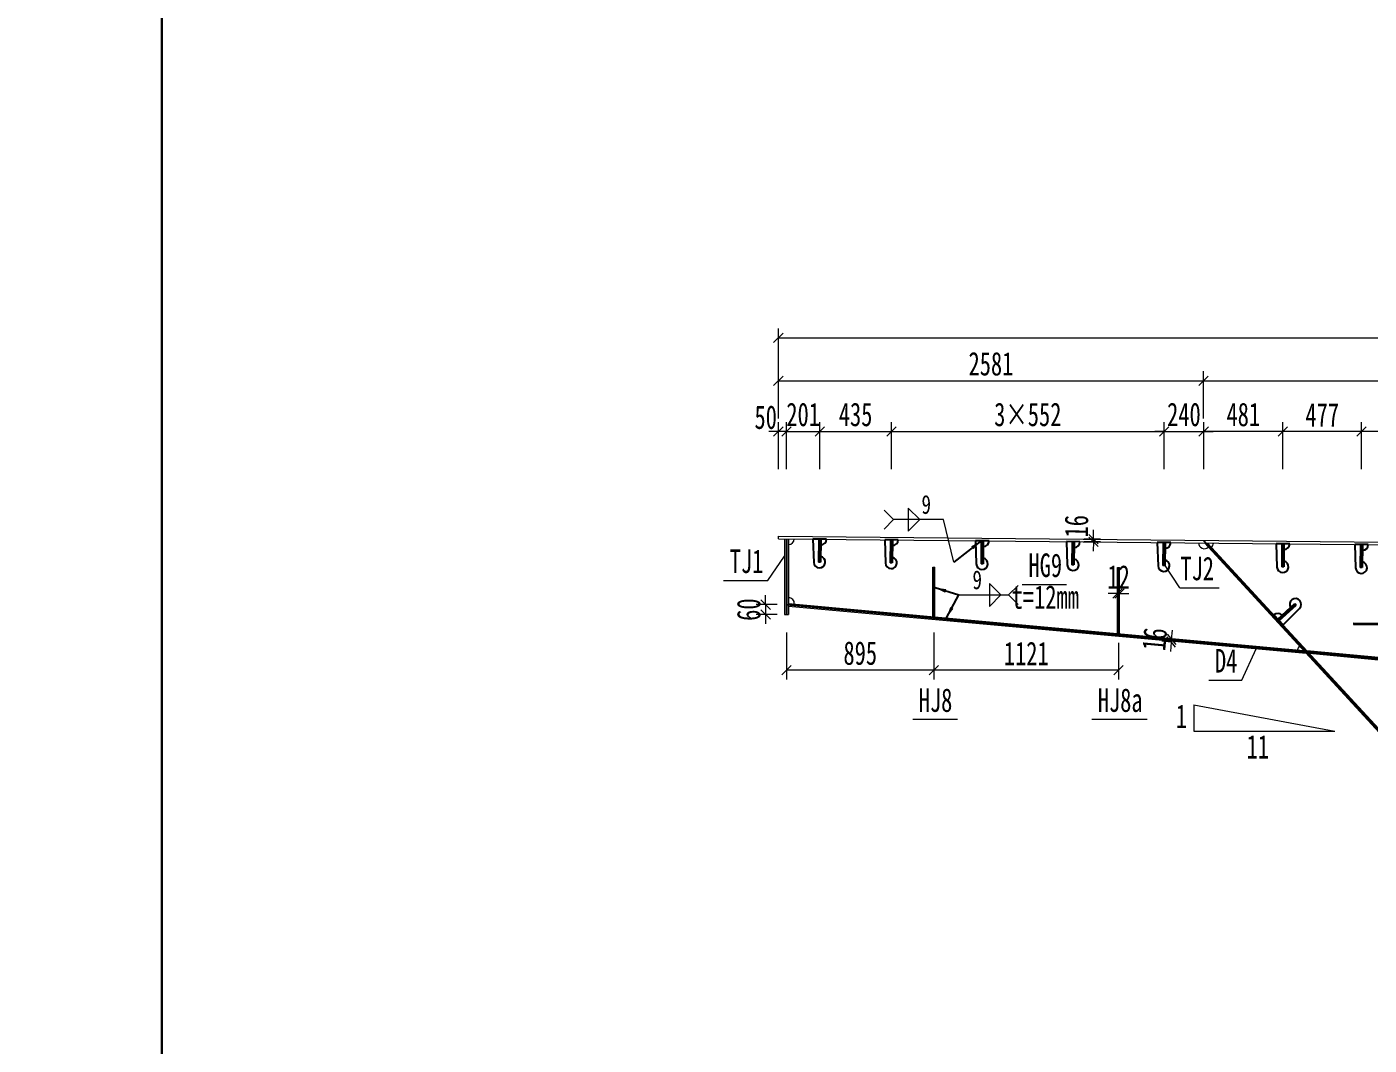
# Model space of a CAD drawing. Header units: millimetres. Extents: x -89049 to 410567, y -307459 to -100425.
# Drawn here: x 123748 to 131896, y -125418 to -119236 of the extents above; entities that cross this region are included whole.
import ezdxf
from ezdxf.enums import TextEntityAlignment as Align

# ---------------------------------------------------------------- set-up
doc = ezdxf.new("R2010")
doc.units = ezdxf.units.MM
doc.layers.get('Defpoints').update_dxf_attribs({"color": 8})
for name, color, linetype, lineweight in [('Dim', 4, 'Continuous', 15), ('文字', 7, 'Continuous', 15), ('细实线', 4, 'Continuous', 15), ('钢板粗线', 1, 'Continuous', 25), ('钢板细线', 6, 'Continuous', 15)]:
    doc.layers.add(name, color=color, linetype=linetype, lineweight=lineweight)
doc.layers.add('Text', color=4, linetype='Continuous')
doc.styles.add('111', font='', dxfattribs={"width": 0.7})
doc.styles.add('BM_Dim', font='', dxfattribs={"width": 0.85})
doc.styles.add('SMEDI', font='', dxfattribs={"width": 0.75})
doc.styles.get("Standard").update_dxf_attribs({"font": ''})
doc.styles.get('111').set_extended_font_data('仿宋_GB2312')
doc.styles.get('BM_Dim').set_extended_font_data('仿宋_GB2312')
doc.styles.get('SMEDI').set_extended_font_data('仿宋_GB2312')
doc.styles.get('Standard').set_extended_font_data('仿宋_GB2312')
doc.dimstyles.new('200', dxfattribs={"dimscale": 0, "dimtxt": 2.5, "dimasz": 1, "dimexe": 1, "dimexo": 1, "dimgap": 0.6, "dimtad": 1, "dimdec": 0, "dimdsep": 46, "dimtxsty": '111', "dimblk": 'OBLIQUE', "dimcen": 0, "dimclrd": 4, "dimclre": 4, "dimclrt": 4, "dimadec": 1, "dimazin": 2, "dimtfac": 1, "dimtdec": 0, "dimtix": 1, "dimtmove": 2, "dimatfit": 3, "dimfxl": 4, "dimfxlon": 1, "dimtolj": 1, "dimlwd": -1, "dimlwe": -1, "dimarcsym": 0})
doc.dimstyles.new('MSteel_1.0_1.0', dxfattribs={"dimtxt": 3, "dimasz": 1.2, "dimexe": 1, "dimexo": 1, "dimgap": 1, "dimtad": 3, "dimtoh": 1, "dimdec": 0, "dimzin": 0, "dimdsep": 46, "dimtxsty": 'Standard', "dimblk": 'ARCHTICK', "dimcen": 0.09, "dimclrd": 3, "dimclre": 3, "dimadec": 0, "dimazin": 0, "dimtfac": 1, "dimtdec": 4, "dimtofl": 0, "dimtmove": 0, "dimatfit": 3, "dimfxl": 1, "dimtolj": 1, "dimtzin": 0, "dimarcsym": 0})

# ---------------------------------------------------------------- blocks, each defined once
blk = doc.blocks.new('_Oblique')
at = {"color": 0, "linetype": 'ByBlock', "lineweight": -2}
blk.add_line((-0.5, -0.5), (0.5, 0.5), dxfattribs=at)
blk = doc.blocks.new('*D316')
at = {"layer": 'Defpoints', "color": 0, "transparency": 16777216}
for p in [(130891.2, -121384.1), (128309.9, -122336.3), (130891.2, -122353)]:
    blk.add_point(p, dxfattribs=at)
at = {"layer": '细实线', "color": 4, "transparency": 16777216}
for p, q in [((128309.9, -121612.7), (128309.9, -121327)), ((130891.2, -121612.7), (130891.2, -121327)), ((128309.9, -121384.1), (130891.2, -121384.1))]:
    blk.add_line(p, q, dxfattribs=at)
at = {"layer": '细实线', "color": 4, "transparency": 16777216, "xscale": 57.14285714285715, "yscale": 57.14285714285715, "zscale": 57.14285714285715, "rotation": 180}
blk.add_blockref('_Oblique', (128309.9, -121384.1), dxfattribs=at)
at = {"layer": '细实线', "color": 4, "transparency": 16777216, "xscale": 57.14285714285715, "yscale": 57.14285714285715, "zscale": 57.14285714285715}
blk.add_blockref('_Oblique', (130891.2, -121384.1), dxfattribs=at)
at = {"layer": '细实线', "color": 4, "transparency": 16777216, "insert": (129600.5, -121281.9), "char_height": 142.86, "attachment_point": 5, "style": '111'}
blk.add_mtext('\\A1;2581', dxfattribs=at)
blk = doc.blocks.new('*D317')
at = {"layer": 'Defpoints', "color": 0, "transparency": 16777216}
for p in [(140939.3, -121384.1), (130891.2, -122353), (140939.3, -122348.6)]:
    blk.add_point(p, dxfattribs=at)
at = {"layer": '细实线', "color": 4, "transparency": 16777216}
for p, q in [((130891.2, -121612.7), (130891.2, -121327)), ((140939.3, -121612.7), (140939.3, -121327)), ((130891.2, -121384.1), (140939.3, -121384.1))]:
    blk.add_line(p, q, dxfattribs=at)
at = {"layer": '细实线', "color": 4, "transparency": 16777216, "xscale": 57.14285714285715, "yscale": 57.14285714285715, "zscale": 57.14285714285715, "rotation": 180}
blk.add_blockref('_Oblique', (130891.2, -121384.1), dxfattribs=at)
at = {"layer": '细实线', "color": 4, "transparency": 16777216, "xscale": 57.14285714285715, "yscale": 57.14285714285715, "zscale": 57.14285714285715}
blk.add_blockref('_Oblique', (140939.3, -121384.1), dxfattribs=at)
at = {"layer": '细实线', "color": 4, "transparency": 16777216, "insert": (135915.2, -121281.9), "char_height": 142.86, "attachment_point": 5, "style": '111'}
blk.add_mtext('\\A1;10048', dxfattribs=at)
blk = doc.blocks.new('*D318')
at = {"layer": 'Defpoints', "color": 0, "transparency": 16777216}
for p in [(128359.9, -122796.4), (129254.4, -122816.7), (128359.9, -123140.5)]:
    blk.add_point(p, dxfattribs=at)
at = {"layer": '细实线', "color": 4, "transparency": 16777216}
for p, q in [((128359.9, -122911.9), (128359.9, -123197.6)), ((129254.4, -122911.9), (129254.4, -123197.6)), ((129254.4, -123140.5), (128359.9, -123140.5))]:
    blk.add_line(p, q, dxfattribs=at)
at = {"layer": '细实线', "color": 4, "transparency": 16777216, "xscale": 57.14285714285715, "yscale": 57.14285714285715, "zscale": 57.14285714285715, "rotation": 180}
blk.add_blockref('_Oblique', (128359.9, -123140.5), dxfattribs=at)
at = {"layer": '细实线', "color": 4, "transparency": 16777216, "xscale": 57.14285714285715, "yscale": 57.14285714285715, "zscale": 57.14285714285715}
blk.add_blockref('_Oblique', (129254.4, -123140.5), dxfattribs=at)
at = {"layer": '细实线', "color": 4, "transparency": 16777216, "insert": (128807.1, -123038.3), "char_height": 142.86, "attachment_point": 5, "style": '111'}
blk.add_mtext('\\A1;895', dxfattribs=at)
blk = doc.blocks.new('_ArchTick')
at = {"color": 0, "linetype": 'ByBlock', "const_width": 0.15}
blk.add_lwpolyline([(-0.5, -0.5), (0.5, 0.5)], dxfattribs=at)
blk = doc.blocks.new('角焊缝1')
at = {"layer": 'Dim'}
blk.add_line((-3101.17, 370.22), (-3106.48, 370.22), dxfattribs=at)
blk.add_lwpolyline([(-3107.48, 369.22), (-3106.48, 370.22), (-3107.48, 371.22)], dxfattribs=at)
blk.add_lwpolyline([(-3104.91, 371.45), (-3104.91, 368.99), (-3103.68, 370.22)], close=True, dxfattribs=at)
blk = doc.blocks.new('角焊缝2')
at = {"layer": 'Dim'}
blk.add_line((-3138.01, 370.22), (-3132.7, 370.22), dxfattribs=at)
blk.add_lwpolyline([(-3134.75, 371.45), (-3134.75, 368.99), (-3133.52, 370.22)], close=True, dxfattribs=at)
blk.add_lwpolyline([(-3131.7, 369.22), (-3132.7, 370.22), (-3131.7, 371.22)], dxfattribs=at)
blk = doc.blocks.new('*D322')
at = {"layer": 'Defpoints', "color": 0, "transparency": 16777216}
for p in [(129254.4, -122816.7), (130375.3, -122918.8), (129254.4, -123140.5)]:
    blk.add_point(p, dxfattribs=at)
at = {"layer": '细实线', "color": 4, "transparency": 16777216}
for p, q in [((129254.4, -122911.9), (129254.4, -123197.6)), ((130375.3, -122976), (130375.3, -123197.6)), ((130375.3, -123140.5), (129254.4, -123140.5))]:
    blk.add_line(p, q, dxfattribs=at)
at = {"layer": '细实线', "color": 4, "transparency": 16777216, "xscale": 57.14285714285715, "yscale": 57.14285714285715, "zscale": 57.14285714285715, "rotation": 180}
blk.add_blockref('_Oblique', (129254.4, -123140.5), dxfattribs=at)
at = {"layer": '细实线', "color": 4, "transparency": 16777216, "xscale": 57.14285714285715, "yscale": 57.14285714285715, "zscale": 57.14285714285715}
blk.add_blockref('_Oblique', (130375.3, -123140.5), dxfattribs=at)
at = {"layer": '细实线', "color": 4, "transparency": 16777216, "insert": (129814.8, -123039.8), "char_height": 142.86, "attachment_point": 5, "style": '111'}
blk.add_mtext('\\A1;1121', dxfattribs=at)
blk = doc.blocks.new('*D323')
at = {"layer": 'Defpoints', "color": 0, "transparency": 16777216}
for p in [(130369.3, -122709.5), (130381.3, -122675.8), (130381.3, -122709.5)]:
    blk.add_point(p, dxfattribs=at)
at = {"layer": '细实线', "color": 4, "transparency": 16777216}
for p, q in [((130369.3, -122675.8), (130369.3, -122618.7)), ((130381.3, -122675.8), (130381.3, -122618.7)), ((130369.3, -122675.8), (130312.2, -122675.8)), ((130369.3, -122675.8), (130381.3, -122675.8)), ((130381.3, -122675.8), (130438.5, -122675.8))]:
    blk.add_line(p, q, dxfattribs=at)
at = {"layer": '细实线', "color": 4, "transparency": 16777216, "xscale": 57.14285714285715, "yscale": 57.14285714285715, "zscale": 57.14285714285715}
blk.add_blockref('_Oblique', (130369.3, -122675.8), dxfattribs=at)
at = {"layer": '细实线', "color": 4, "transparency": 16777216, "xscale": 57.14285714285715, "yscale": 57.14285714285715, "zscale": 57.14285714285715, "rotation": 180}
blk.add_blockref('_Oblique', (130381.3, -122675.8), dxfattribs=at)
at = {"layer": '细实线', "color": 4, "transparency": 16777216, "insert": (130375.3, -122575.1), "char_height": 142.86, "attachment_point": 5, "style": '111'}
blk.add_mtext('\\A1;12', dxfattribs=at)
blk = doc.blocks.new('*D324')
at = {"layer": 'Defpoints', "color": 0, "transparency": 16777216}
for p in [(128359.9, -122743.3), (128232.7, -122803.6), (128359.9, -122803.6)]:
    blk.add_point(p, dxfattribs=at)
at = {"layer": '细实线', "color": 4, "transparency": 16777216}
for p, q in [((128232.7, -122743.3), (128232.7, -122686.1)), ((128302.7, -122743.3), (128175.6, -122743.3)), ((128232.7, -122743.3), (128232.7, -122803.6)), ((128302.7, -122803.6), (128175.6, -122803.6)), ((128232.7, -122803.6), (128232.7, -122860.8))]:
    blk.add_line(p, q, dxfattribs=at)
at = {"layer": '细实线', "color": 4, "transparency": 16777216, "xscale": 57.14285714285715, "yscale": 57.14285714285715, "zscale": 57.14285714285715}
for p, rotation in [((128232.7, -122743.3), 270), ((128232.7, -122803.6), 90)]:
    blk.add_blockref('_Oblique', p, dxfattribs=dict(at, rotation=rotation))
at = {"layer": '细实线', "color": 4, "transparency": 16777216, "insert": (128130.5, -122773.5), "char_height": 142.86, "attachment_point": 5, "rotation": 90, "style": '111'}
blk.add_mtext('\\A1;60', dxfattribs=at)
blk = doc.blocks.new('12-140加劲 有过焊孔')
at = {"layer": 'Defpoints'}
blk.add_line((0, 0), (0, 140), dxfattribs=at)
at = {"layer": '钢板粗线', "color": 7}
for p, q in [((-6, 0), (-6, 140)), ((-6, 140), (6, 140)), ((6, 0), (6, 140)), ((41, 0), (35, 141.5)), ((-41, 0), (41, 0))]:
    blk.add_line(p, q, dxfattribs=at)
for centre, start, end in [((0, 140), 2.44105, 260.12911), ((-6, 0), 90, 180)]:
    blk.add_arc(centre, 35, start, end, dxfattribs=at)
blk = doc.blocks.new('*D326')
at = {"layer": 'Defpoints', "color": 0, "transparency": 16777216}
for p in [(130891.9, -121691.9), (130651.8, -122370.3), (130891.9, -122351.6)]:
    blk.add_point(p, dxfattribs=at)
at = {"layer": '细实线', "color": 4, "transparency": 16777216}
for p, q in [((130651.8, -121920.5), (130651.8, -121634.7)), ((130891.9, -121920.5), (130891.9, -121634.7)), ((130651.8, -121691.9), (130594.7, -121691.9)), ((130651.8, -121691.9), (130891.9, -121691.9)), ((130891.9, -121691.9), (130949, -121691.9))]:
    blk.add_line(p, q, dxfattribs=at)
at = {"layer": '细实线', "color": 4, "transparency": 16777216, "xscale": 57.14285714285715, "yscale": 57.14285714285715, "zscale": 57.14285714285715}
blk.add_blockref('_Oblique', (130651.8, -121691.9), dxfattribs=at)
at = {"layer": '细实线', "color": 4, "transparency": 16777216, "xscale": 57.14285714285715, "yscale": 57.14285714285715, "zscale": 57.14285714285715, "rotation": 180}
blk.add_blockref('_Oblique', (130891.9, -121691.9), dxfattribs=at)
at = {"layer": '细实线', "color": 4, "transparency": 16777216, "insert": (130771.9, -121589.6), "char_height": 142.86, "attachment_point": 5, "style": '111'}
blk.add_mtext('\\A1;240', dxfattribs=at)
blk = doc.blocks.new('*D327')
at = {"layer": 'Defpoints', "color": 0, "transparency": 16777216}
for p in [(130222.1, -122362.3), (130323.3, -122363.3), (130323.4, -122347.3)]:
    blk.add_point(p, dxfattribs=at)
at = {"layer": '细实线', "color": 4, "transparency": 16777216}
for p, q in [((130222.2, -122346.3), (130222.8, -122289.2)), ((130266.1, -122362.7), (130164.9, -122361.7)), ((130266.3, -122346.7), (130165.1, -122345.7)), ((130222.1, -122362.3), (130221.5, -122419.4)), ((130222.2, -122346.3), (130222.1, -122362.3))]:
    blk.add_line(p, q, dxfattribs=at)
at = {"layer": '细实线', "color": 4, "transparency": 16777216, "xscale": 57.1428571428572, "yscale": 57.1428571428572, "zscale": 57.1428571428572}
for p, rotation in [((130222.1, -122362.3), 89.42629083929008), ((130222.2, -122346.3), 269.4262908392901)]:
    blk.add_blockref('_Oblique', p, dxfattribs=dict(at, rotation=rotation))
at = {"layer": '细实线', "color": 4, "transparency": 16777216, "insert": (130119.9, -122267.4), "char_height": 142.86, "attachment_point": 5, "rotation": 89.42629, "style": '111'}
blk.add_mtext('\\A1;16', dxfattribs=at)
blk = doc.blocks.new('14-160加劲 有过焊孔')
at = {"layer": 'Defpoints'}
blk.add_line((38609.4, 31489.3), (38609.4, 31629.3), dxfattribs=at)
at = {"layer": '钢板粗线', "color": 7}
for p, q in [((38603.4, 31489.3), (38603.4, 31629.3)), ((38603.4, 31629.3), (38615.4, 31629.3)), ((38615.4, 31489.3), (38615.4, 31629.3)), ((38650.4, 31489.3), (38644.3, 31630.8)), ((38568.4, 31489.3), (38650.4, 31489.3))]:
    blk.add_line(p, q, dxfattribs=at)
for centre, start, end in [((38609.4, 31629.3), 2.44105, 260.12911), ((38603.4, 31489.3), 90, 180)]:
    blk.add_arc(centre, 35, start, end, dxfattribs=at)
blk = doc.blocks.new('*D331')
at = {"layer": 'Defpoints', "color": 0, "transparency": 16777216}
for p in [(128309.9, -121691.9), (128309.9, -122330.6), (128359.9, -122349.7)]:
    blk.add_point(p, dxfattribs=at)
at = {"layer": '细实线', "color": 4, "transparency": 16777216}
for p, q in [((128309.9, -121920.5), (128309.9, -121634.7)), ((128359.9, -121920.5), (128359.9, -121634.7)), ((128309.9, -121691.9), (128252.7, -121691.9)), ((128359.9, -121691.9), (128309.9, -121691.9)), ((128359.9, -121691.9), (128417, -121691.9))]:
    blk.add_line(p, q, dxfattribs=at)
at = {"layer": '细实线', "color": 4, "transparency": 16777216, "xscale": 57.14285714285715, "yscale": 57.14285714285715, "zscale": 57.14285714285715}
blk.add_blockref('_Oblique', (128309.9, -121691.9), dxfattribs=at)
at = {"layer": '细实线', "color": 4, "transparency": 16777216, "xscale": 57.14285714285715, "yscale": 57.14285714285715, "zscale": 57.14285714285715, "rotation": 180}
blk.add_blockref('_Oblique', (128359.9, -121691.9), dxfattribs=at)
at = {"layer": '细实线', "color": 4, "transparency": 16777216, "insert": (128233.1, -121606.4), "char_height": 142.86, "attachment_point": 5, "style": '111'}
blk.add_mtext('\\A1;50', dxfattribs=at)
blk = doc.blocks.new('*D332')
at = {"layer": 'Defpoints', "color": 0, "transparency": 16777216}
for p in [(130727.8, -122957.4), (130695.4, -122970.6), (130726.4, -122973.4)]:
    blk.add_point(p, dxfattribs=at)
at = {"layer": '细实线', "color": 4, "transparency": 16777216}
for p, q in [((130696.9, -122954.6), (130639.9, -122949.4)), ((130696.9, -122954.6), (130695.4, -122970.6)), ((130696.9, -122954.6), (130702, -122897.7)), ((130695.4, -122970.6), (130638.5, -122965.4)), ((130695.4, -122970.6), (130690.2, -123027.5))]:
    blk.add_line(p, q, dxfattribs=at)
at = {"layer": '细实线', "color": 4, "transparency": 16777216, "xscale": 57.14285714285715, "yscale": 57.14285714285715, "zscale": 57.14285714285715}
for p, rotation in [((130695.4, -122970.6), 84.79551855728839), ((130696.9, -122954.6), 264.7955185572884)]:
    blk.add_blockref('_Oblique', p, dxfattribs=dict(at, rotation=rotation))
at = {"layer": '细实线', "color": 4, "transparency": 16777216, "insert": (130594.3, -122953.3), "char_height": 142.86, "attachment_point": 5, "rotation": 84.79552, "style": '111'}
blk.add_mtext('\\A1;16', dxfattribs=at)
blk = doc.blocks.new('*D335')
at = {"layer": 'Defpoints', "color": 0, "transparency": 16777216}
for p in [(128561.2, -121691.9), (128359.9, -122349.7), (128561.2, -122345.7)]:
    blk.add_point(p, dxfattribs=at)
at = {"layer": '细实线', "color": 4, "transparency": 16777216}
for p, q in [((128359.9, -121920.5), (128359.9, -121634.7)), ((128561.2, -121920.5), (128561.2, -121634.7)), ((128359.9, -121691.9), (128302.7, -121691.9)), ((128359.9, -121691.9), (128561.2, -121691.9)), ((128561.2, -121691.9), (128618.3, -121691.9))]:
    blk.add_line(p, q, dxfattribs=at)
at = {"layer": '细实线', "color": 4, "transparency": 16777216, "xscale": 57.14285714285715, "yscale": 57.14285714285715, "zscale": 57.14285714285715}
blk.add_blockref('_Oblique', (128359.9, -121691.9), dxfattribs=at)
at = {"layer": '细实线', "color": 4, "transparency": 16777216, "xscale": 57.14285714285715, "yscale": 57.14285714285715, "zscale": 57.14285714285715, "rotation": 180}
blk.add_blockref('_Oblique', (128561.2, -121691.9), dxfattribs=at)
at = {"layer": '细实线', "color": 4, "transparency": 16777216, "insert": (128460.5, -121589.6), "char_height": 142.86, "attachment_point": 5, "style": '111'}
blk.add_mtext('\\A1;201', dxfattribs=at)
blk = doc.blocks.new('*D336')
at = {"layer": 'Defpoints', "color": 0, "transparency": 16777216}
for p in [(140939.3, -121123.3), (128309.9, -122335.4), (140939.3, -122348.6)]:
    blk.add_point(p, dxfattribs=at)
at = {"layer": '细实线', "color": 4, "transparency": 16777216}
for p, q in [((128309.9, -121351.9), (128309.9, -121066.2)), ((140939.3, -121351.9), (140939.3, -121066.2)), ((128309.9, -121123.3), (140939.3, -121123.3))]:
    blk.add_line(p, q, dxfattribs=at)
at = {"layer": '细实线', "color": 4, "transparency": 16777216, "xscale": 57.14285714285715, "yscale": 57.14285714285715, "zscale": 57.14285714285715, "rotation": 180}
blk.add_blockref('_Oblique', (128309.9, -121123.3), dxfattribs=at)
at = {"layer": '细实线', "color": 4, "transparency": 16777216, "xscale": 57.14285714285715, "yscale": 57.14285714285715, "zscale": 57.14285714285715}
blk.add_blockref('_Oblique', (140939.3, -121123.3), dxfattribs=at)
at = {"layer": '细实线', "color": 4, "transparency": 16777216, "insert": (134624.6, -121021.1), "char_height": 142.86, "attachment_point": 5, "style": '111'}
blk.add_mtext('\\A1;12629', dxfattribs=at)
blk = doc.blocks.new('*D348')
at = {"layer": 'Defpoints', "color": 0, "transparency": 16777216}
for p in [(131850.1, -121691.9), (131850.1, -122378.6), (132309.9, -122383.2)]:
    blk.add_point(p, dxfattribs=at)
at = {"layer": '细实线', "color": 4, "transparency": 16777216}
for p, q in [((131850.1, -121920.5), (131850.1, -121634.7)), ((132309.9, -121920.5), (132309.9, -121634.7)), ((132309.9, -121691.9), (131850.1, -121691.9))]:
    blk.add_line(p, q, dxfattribs=at)
at = {"layer": '细实线', "color": 4, "transparency": 16777216, "xscale": 57.14285714285715, "yscale": 57.14285714285715, "zscale": 57.14285714285715, "rotation": 180}
blk.add_blockref('_Oblique', (131850.1, -121691.9), dxfattribs=at)
at = {"layer": '细实线', "color": 4, "transparency": 16777216, "xscale": 57.14285714285715, "yscale": 57.14285714285715, "zscale": 57.14285714285715}
blk.add_blockref('_Oblique', (132309.9, -121691.9), dxfattribs=at)
at = {"layer": '细实线', "color": 4, "transparency": 16777216, "insert": (132080, -121589.6), "char_height": 142.86, "attachment_point": 5, "style": '111'}
blk.add_mtext('\\A1;460', dxfattribs=at)
blk = doc.blocks.new('*D349')
at = {"layer": 'Defpoints', "color": 0, "transparency": 16777216}
for p in [(131373, -121691.9), (131373, -122373.8), (131850.1, -122378.6)]:
    blk.add_point(p, dxfattribs=at)
at = {"layer": '细实线', "color": 4, "transparency": 16777216}
for p, q in [((131373, -121920.5), (131373, -121634.7)), ((131850.1, -121920.5), (131850.1, -121634.7)), ((131850.1, -121691.9), (131373, -121691.9))]:
    blk.add_line(p, q, dxfattribs=at)
at = {"layer": '细实线', "color": 4, "transparency": 16777216, "xscale": 57.14285714285715, "yscale": 57.14285714285715, "zscale": 57.14285714285715, "rotation": 180}
blk.add_blockref('_Oblique', (131373, -121691.9), dxfattribs=at)
at = {"layer": '细实线', "color": 4, "transparency": 16777216, "xscale": 57.14285714285715, "yscale": 57.14285714285715, "zscale": 57.14285714285715}
blk.add_blockref('_Oblique', (131850.1, -121691.9), dxfattribs=at)
at = {"layer": '细实线', "color": 4, "transparency": 16777216, "insert": (131611.6, -121591.2), "char_height": 142.86, "attachment_point": 5, "style": '111'}
blk.add_mtext('\\A1;477', dxfattribs=at)
blk = doc.blocks.new('*D354')
at = {"layer": 'Defpoints', "color": 0, "transparency": 16777216}
for p in [(128996.6, -121691.9), (128561.2, -122345.7), (128996.6, -122350)]:
    blk.add_point(p, dxfattribs=at)
at = {"layer": '细实线', "color": 4, "transparency": 16777216}
for p, q in [((128561.2, -121920.5), (128561.2, -121634.7)), ((128996.6, -121920.5), (128996.6, -121634.7)), ((128561.2, -121691.9), (128996.6, -121691.9))]:
    blk.add_line(p, q, dxfattribs=at)
at = {"layer": '细实线', "color": 4, "transparency": 16777216, "xscale": 57.14285714285715, "yscale": 57.14285714285715, "zscale": 57.14285714285715, "rotation": 180}
blk.add_blockref('_Oblique', (128561.2, -121691.9), dxfattribs=at)
at = {"layer": '细实线', "color": 4, "transparency": 16777216, "xscale": 57.14285714285715, "yscale": 57.14285714285715, "zscale": 57.14285714285715}
blk.add_blockref('_Oblique', (128996.6, -121691.9), dxfattribs=at)
at = {"layer": '细实线', "color": 4, "transparency": 16777216, "insert": (128778.9, -121589.6), "char_height": 142.86, "attachment_point": 5, "style": '111'}
blk.add_mtext('\\A1;435', dxfattribs=at)
blk = doc.blocks.new('*D357')
at = {"layer": 'Defpoints', "color": 0, "transparency": 16777216}
for p in [(130891.9, -121691.9), (130891.9, -122353), (131373, -122373.8)]:
    blk.add_point(p, dxfattribs=at)
at = {"layer": '细实线', "color": 4, "transparency": 16777216}
for p, q in [((130891.9, -121920.5), (130891.9, -121634.7)), ((131373, -121920.5), (131373, -121634.7)), ((131373, -121691.9), (130891.9, -121691.9))]:
    blk.add_line(p, q, dxfattribs=at)
at = {"layer": '细实线', "color": 4, "transparency": 16777216, "xscale": 57.14285714285715, "yscale": 57.14285714285715, "zscale": 57.14285714285715, "rotation": 180}
blk.add_blockref('_Oblique', (130891.9, -121691.9), dxfattribs=at)
at = {"layer": '细实线', "color": 4, "transparency": 16777216, "xscale": 57.14285714285715, "yscale": 57.14285714285715, "zscale": 57.14285714285715}
blk.add_blockref('_Oblique', (131373, -121691.9), dxfattribs=at)
at = {"layer": '细实线', "color": 4, "transparency": 16777216, "insert": (131132.4, -121589.6), "char_height": 142.86, "attachment_point": 5, "style": '111'}
blk.add_mtext('\\A1;481', dxfattribs=at)
blk = doc.blocks.new('*D434')
at = {"layer": 'Defpoints', "color": 0, "transparency": 16777216}
for p in [(130651.8, -121691.9), (128996.6, -122350), (130651.8, -122351.6)]:
    blk.add_point(p, dxfattribs=at)
at = {"layer": '细实线', "color": 4, "transparency": 16777216}
for p, q in [((128996.6, -121920.5), (128996.6, -121634.7)), ((130651.8, -121920.5), (130651.8, -121634.7)), ((128996.6, -121691.9), (130651.8, -121691.9))]:
    blk.add_line(p, q, dxfattribs=at)
at = {"layer": '细实线', "color": 4, "transparency": 16777216, "xscale": 57.14285714285715, "yscale": 57.14285714285715, "zscale": 57.14285714285715, "rotation": 180}
blk.add_blockref('_Oblique', (128996.6, -121691.9), dxfattribs=at)
at = {"layer": '细实线', "color": 4, "transparency": 16777216, "xscale": 57.14285714285715, "yscale": 57.14285714285715, "zscale": 57.14285714285715}
blk.add_blockref('_Oblique', (130651.8, -121691.9), dxfattribs=at)
at = {"layer": '细实线', "color": 4, "transparency": 16777216, "insert": (129824.2, -121589.6), "char_height": 142.86, "attachment_point": 5, "style": '111'}
blk.add_mtext('\\A1;3×552', dxfattribs=at)
blk = doc.blocks.new('*D560')
at = {"layer": 'Defpoints', "color": 0, "transparency": 16777216}
for p in [(130901.3, -122374.3), (132798.2, -124578.2), (132916.5, -124606.1), (132957, -124606.1), (140029.9, -124606.1)]:
    blk.add_point(p, dxfattribs=at)
at = {"layer": '细实线', "color": 4, "transparency": 16777216}
blk.add_line((132859.4, -124606.1), (132738.7, -124606.1), dxfattribs=at)
blk.add_arc((132957, -124606.1), 161.2, 132.64892, 180, dxfattribs=at)
at = {"layer": '细实线', "color": 4, "transparency": 16777216, "xscale": 57.14285714285715, "yscale": 57.14285714285715, "zscale": 57.14285714285715}
for p, rotation in [((132847.8, -124487.5), 42.64891912976098), ((132795.8, -124606.1), 270)]:
    blk.add_blockref('_Oblique', p, dxfattribs=dict(at, rotation=rotation))
at = {"layer": '细实线', "color": 4, "transparency": 16777216, "insert": (132658.3, -124508.2), "char_height": 142.857, "attachment_point": 5, "rotation": 71.85434, "style": '111'}
blk.add_mtext('\\A1;47.4%%d', dxfattribs=at)

msp = doc.modelspace()

# ---------------------------------------------------------------- linework, layer by layer
at = {"layer": 'Defpoints'}
for p, q in [((128359.9, -122343.6), (128359.9, -122803.6)), ((130891.2, -122353), (132966.5, -124606.1)), ((129254.4, -122816.7), (129254.4, -122516.7)), ((130375.3, -122918.8), (130375.3, -122518.8)), ((128359.9, -122743.3), (131525.8, -123031.6)), ((131973.8, -123074.5), (131525.8, -123031.6))]:
    msp.add_line(p, q, dxfattribs=at)
for points in [[(86066.6, -113054.1), (124566.6, -113054.1), (124566.6, -138634.1), (86066.6, -138634.1)], [(124566.6, -113054.1), (146566.6, -113054.1), (146566.6, -127671.3), (124566.6, -127671.3)]]:
    msp.add_lwpolyline(points, close=True, dxfattribs=at)
at = {"layer": 'Defpoints', "color": 8}
msp.add_lwpolyline([(131801.2, -122858.1), (134776.1, -122887.9)], dxfattribs=at)
at = {"layer": '细实线', "color": 8}
msp.add_line((129375.2, -122486.3), (129312.2, -122227.2), dxfattribs=at)
at = {"layer": '细实线'}
for p, q in [((128245.7, -122597.3), (128347.9, -122450)), ((130747.5, -122641.1), (130649.9, -122494.3)), ((127977, -122597.3), (128245.7, -122597.3)), ((129790.8, -122621.5), (130059.6, -122621.5)), ((130747.5, -122641.1), (130985.4, -122641.1)), ((131122.9, -123201.4), (131209.6, -123010.9)), ((130923.3, -123201.4), (131122.9, -123201.4)), ((130831.8, -123351), (131687.3, -123511)), ((130831.8, -123351), (130831.8, -123511)), ((129125.7, -123437.8), (129396.6, -123437.8)), ((130212.1, -123437.8), (130548.9, -123437.8)), ((130831.8, -123511), (131687.3, -123511))]:
    msp.add_line(p, q, dxfattribs=at)
at = {"layer": '钢板细线'}
for p, q in [((128309.9, -122343.1), (128309.9, -122327.1)), ((128347.9, -122343.5), (128347.9, -122803.6)), ((128371.9, -122343.8), (128371.9, -122803.6)), ((130896.4, -122369), (132957, -124606.1)), ((130915.7, -122369.2), (132976, -124606.1)), ((129248.4, -122816.2), (129248.4, -122516.7)), ((129248.4, -122516.7), (129260.4, -122516.7)), ((129260.4, -122817.3), (129260.4, -122516.7)), ((130369.3, -122918.3), (130369.3, -122518.8)), ((130369.3, -122518.8), (130381.3, -122518.8)), ((130381.3, -122919.4), (130381.3, -122518.8)), ((128371.9, -122736.3), (131497, -123021)), ((128371.9, -122752.4), (131513.1, -123038.5)), ((128347.9, -122803.6), (128371.9, -122803.6)), ((131801.3, -122853.1), (131801.2, -122863.1))]:
    msp.add_line(p, q, dxfattribs=at)
at = {"layer": '钢板细线', "color": 7}
for p, q in [((131974.5, -123066.6), (131517.7, -123022.8)), ((131973, -123082.5), (131533.9, -123040.5))]:
    msp.add_line(p, q, dxfattribs=at)
at = {"layer": '钢板细线'}
for points in [[(128309.9, -122327.1), (136739.3, -122411.6), (141577.4, -122339)], [(128309.9, -122343.1), (136739.4, -122427.6), (141577.4, -122355)], [(131801.2, -122863.1), (134776, -122892.9)], [(131801.3, -122853.1), (134776.1, -122882.9)]]:
    msp.add_lwpolyline(points, dxfattribs=at)
for centre, start, end in [((128371.9, -122343.8), 270, 359.42629), ((130896.4, -122369), 179.42629, 312.30941), ((130915.7, -122369.2), 312.30941, 359.42629), ((128371.9, -122736.3), 354.79552, 90), ((131497, -123021), 132.64892, 174.83592)]:
    msp.add_arc(centre, 35, start, end, dxfattribs=at)

# ---------------------------------------------------------------- block references
at = {"layer": '细实线', "color": 8, "xscale": 57.1428571428572, "yscale": 57.1428571428572, "zscale": 57.1428571428572}
for name, p in [('角焊缝1', (306522.2, -143382.8)), ('角焊缝2', (308719.4, -143840.2))]:
    msp.add_blockref(name, p, dxfattribs=at)
at = {"layer": '细实线', "rotation": 179.4262908401}
for p in [(128561.2, -122345.7), (128996.6, -122350), (129548.1, -122355.5), (130099.7, -122361.1), (130651.2, -122366.6), (131373, -122373.8), (131850.1, -122378.6)]:
    msp.add_blockref('12-140加劲 有过焊孔', p, dxfattribs=at)
at = {"layer": '钢板细线', "rotation": 312.6489191297556}
msp.add_blockref('14-160加劲 有过焊孔', (82026.7, -115772.3), dxfattribs=at)

# ---------------------------------------------------------------- texts
at = {"layer": 'Text', "style": 'SMEDI', "width": 0.75}
for p in [(129178.6, -122135.2), (129488.1, -122592.6)]:
    msp.add_text('9', height=114.3, dxfattribs=at).set_placement(p, align=Align.MIDDLE_LEFT)
at = {"layer": '文字', "style": 'BM_Dim', "width": 0.7}
for s, height, p in [('TJ1', 142.86, (128116.5, -122594.2)), ('HG9', 142.86, (129930.3, -122618.5)), ('TJ2', 142.86, (130852.4, -122638.1)), ('t=12mm', 142.86, (129930.3, -122811.4)), ('D4', 142.86, (131028.2, -123198.3)), ('HJ8', 142.86, (129264.1, -123437.2)), ('HJ8a', 142.86, (130385.1, -123437.2)), ('1', 142.9, (130756.8, -123535)), ('11', 142.86, (131220.4, -123720.3))]:
    msp.add_text(s, height=height, dxfattribs=at).set_placement(p, align=Align.BOTTOM_CENTER)

# ---------------------------------------------------------------- dimensions: what is measured, and where the dimension line sits
at = {"layer": '细实线'}
for base, p1, p2, override, picture, middle in [((140939.3, -121123.3), (128309.9, -122335.4), (140939.3, -122348.6), {"dimscale": 57.142857, "dimtxsty": '111', "dimblk": 'Oblique'}, '*D336', (134624.6, -121021.1)), ((130891.2, -121384.1), (128309.9, -122336.3), (130891.2, -122353), {"dimscale": 57.142857, "dimtxsty": '111', "dimblk": 'Oblique'}, '*D316', (129600.5, -121281.9)), ((140939.3, -121384.1), (130891.2, -122353), (140939.3, -122348.6), {"dimscale": 57.142857, "dimtxsty": '111', "dimblk": 'Oblique'}, '*D317', (135915.2, -121281.9)), ((128561.2, -121691.9), (128359.9, -122349.7), (128561.2, -122345.7), {"dimscale": 57.142857, "dimblk": 'Oblique'}, '*D335', (128460.5, -121589.6)), ((128996.6, -121691.9), (128561.2, -122345.7), (128996.6, -122350), {"dimscale": 57.142857, "dimblk": 'Oblique'}, '*D354', (128778.9, -121589.6)), ((130891.9, -121691.9), (130651.8, -122370.3), (130891.9, -122351.6), {"dimscale": 57.142857, "dimblk": 'Oblique'}, '*D326', (130771.9, -121589.6)), ((130891.9, -121691.9), (131373, -122373.8), (130891.9, -122353), {"dimscale": 57.142857, "dimblk": 'Oblique'}, '*D357', (131132.4, -121589.6)), ((131373, -121691.9), (131850.1, -122378.6), (131373, -122373.8), {"dimscale": 57.142857, "dimblk": 'Oblique'}, '*D349', (131611.6, -121591.2)), ((131850.1, -121691.9), (132309.9, -122383.2), (131850.1, -122378.6), {"dimscale": 57.142857, "dimblk": 'Oblique'}, '*D348', (132080, -121589.6)), ((128359.8638, -123140.4996), (129254.3749, -122816.7122), (128359.8638, -122796.4342), {"dimscale": 57.142857, "dimblk": 'Oblique'}, '*D318', (128807.1194, -123038.2602)), ((129254.4, -123140.5), (130375.3, -122918.8), (129254.4, -122816.7), {"dimscale": 57.142857, "dimblk": 'Oblique'}, '*D322', (129814.8, -123039.8))]:
    dim = msp.add_linear_dim(base=base, p1=p1, p2=p2, dimstyle='200', override=override, dxfattribs=at)
    dim.commit()
    dim.dimension.update_dxf_attribs({"geometry": picture, "text_midpoint": middle})
dim = msp.add_linear_dim(base=(128309.9, -121691.9), p1=(128359.9, -122349.7), p2=(128309.9, -122330.6), dimstyle='200', override={"dimscale": 57.142857, "dimblk": 'Oblique'}, dxfattribs=at)
dim.commit()
dim.dimension.update_dxf_attribs({"geometry": '*D331', "text_midpoint": (128233.1, -121606.4), "dimtype": 160})
dim = msp.add_linear_dim(base=(130651.8, -121691.9), p1=(128996.6, -122350), p2=(130651.8, -122351.6), text='3×552', dimstyle='200', override={"dimscale": 57.142857, "dimtxsty": '111', "dimblk": 'Oblique'}, dxfattribs=at)
dim.commit()
dim.dimension.update_dxf_attribs({"geometry": '*D434', "text_midpoint": (129824.2, -121589.6)})
dim = msp.add_linear_dim(base=(130222.1, -122362.3), p1=(130323.4, -122347.3), p2=(130323.3, -122363.3), angle=269.42629, dimstyle='200', override={"dimscale": 57.142857}, dxfattribs=at)
dim.commit()
dim.dimension.update_dxf_attribs({"geometry": '*D327', "text_midpoint": (130119.9, -122267.4), "dimtype": 161})
dim = msp.add_angular_dim_2l(base=(132798.2, -124578.2), line1=((130901.3, -122374.3), (132957, -124606.1)), line2=((140029.9, -124606.1), (132916.5, -124606.1)), dimstyle='200', override={"dimscale": 57.142857, "dimblk": 'Oblique'}, dxfattribs=at)
dim.commit()
dim.dimension.update_dxf_attribs({"geometry": '*D560', "text_midpoint": (132658.3, -124508.2), "dimtype": 162})
for p1, p2, distance, picture, middle in [((130369.3, -122709.5), (130381.3, -122709.5), 33.6, '*D323', (130375.3, -122575.1)), ((130727.8, -122957.4), (130726.4, -122973.4), -31.1, '*D332', (130594.3, -122953.3))]:
    dim = msp.add_aligned_dim(p1=p1, p2=p2, distance=distance, dimstyle='200', override={"dimscale": 57.142857, "dimblk": 'Oblique'}, dxfattribs=at)
    dim.commit()
    dim.dimension.update_dxf_attribs({"geometry": picture, "text_midpoint": middle})
dim = msp.add_linear_dim(base=(128232.7, -122803.6), p1=(128359.9, -122743.3), p2=(128359.9, -122803.6), angle=90, dimstyle='200', override={"dimscale": 57.142857, "dimblk": 'Oblique'}, dxfattribs=at)
dim.commit()
dim.dimension.update_dxf_attribs({"geometry": '*D324', "text_midpoint": (128130.5, -122773.5)})

# ---------------------------------------------------------------- leaders
at = {"layer": 'Dim'}
for points in [[(129542.1, -122355.5), (129375.2, -122486.3)], [(129260.9, -122640.1), (129404.6, -122684.6)], [(129330.4, -122823.6), (129404.6, -122684.6)]]:
    msp.add_leader(points, dimstyle='MSteel_1.0_1.0', override={"dimscale": 57.142857, "dimclrd": 256}, dxfattribs=at)

doc.saveas('drawing.dxf')
